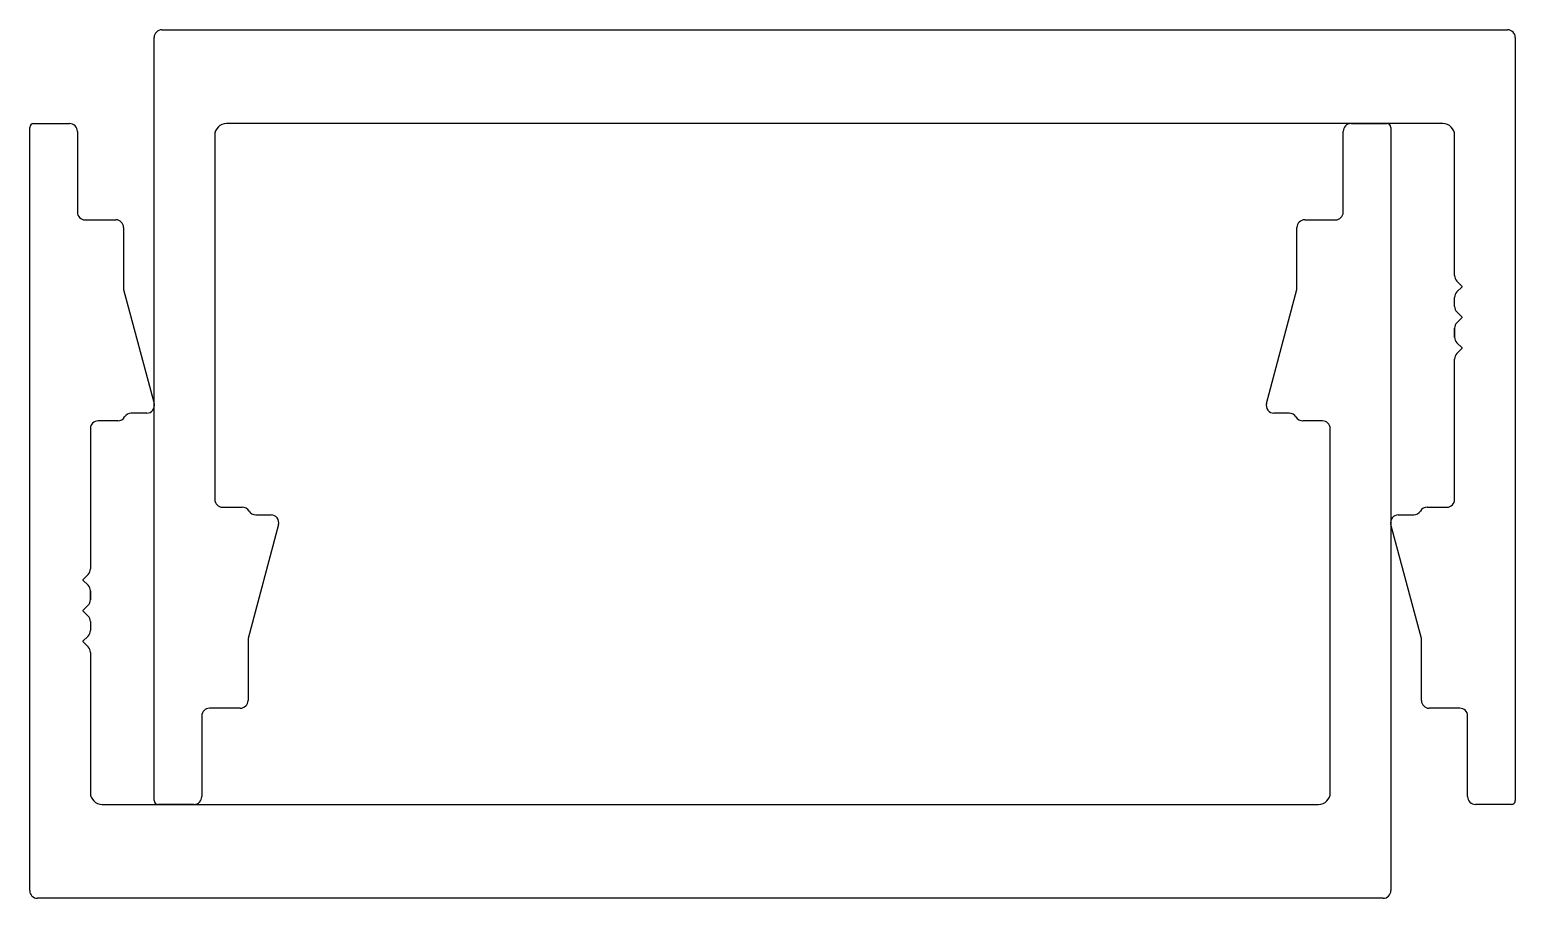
# Model space of a CAD drawing. Extents: x -23.2 to 25, y 0.5 to 28.7.
import ezdxf

# ---------------------------------------------------------------- set-up
doc = ezdxf.new("R2010")
doc.units = 0
doc.layers.get('0').update_dxf_attribs({"linetype": 'CONTINUOUS'})

msp = doc.modelspace()

# ---------------------------------------------------------------- linework, layer by layer
at = {"color": 7, "linetype": 'CONTINUOUS'}
for p, q in [((-19.195, 3.715), (-19.195, 28.485)), ((-18.942, 28.738), (24.748, 28.738)), ((25.001, 28.485), (25.001, 3.715)), ((-23.235, 0.797), (-23.235, 25.567)), ((-23.112, 25.69), (-21.941, 25.69)), ((22.652, 25.69), (-16.847, 25.69)), ((19.667, 25.69), (20.838, 25.69)), ((20.961, 25.567), (20.961, 0.797)), ((-21.687, 25.436), (-21.687, 22.817)), ((-17.227, 25.31), (-17.227, 13.494)), ((19.413, 22.817), (19.413, 25.436)), ((23.032, 20.756), (23.032, 25.31)), ((-21.437, 22.567), (-20.437, 22.567)), ((-20.187, 22.317), (-20.187, 20.307)), ((17.913, 20.307), (17.913, 22.317)), ((18.163, 22.567), (19.163, 22.567)), ((-20.187, 20.307), (-19.195, 16.607)), ((16.922, 16.607), (17.913, 20.307)), ((23.277, 20.408), (23.105, 20.579)), ((23.105, 20.226), (23.277, 20.397)), ((23.032, 19.756), (23.032, 20.049)), ((23.277, 19.408), (23.105, 19.579)), ((23.105, 19.226), (23.277, 19.397)), ((23.032, 18.756), (23.032, 19.049)), ((23.032, 19.049), (23.032, 18.756)), ((23.032, 18.756), (23.032, 19.049)), ((23.032, 19.049), (23.032, 18.756)), ((23.032, 18.756), (23.032, 19.049)), ((23.277, 18.408), (23.105, 18.579)), ((23.105, 18.226), (23.277, 18.397)), ((23.032, 13.494), (23.032, 18.049)), ((-20.372, 16.042), (-21.012, 16.042)), ((-19.437, 16.292), (-19.937, 16.292)), ((17.663, 16.292), (17.163, 16.292)), ((18.739, 16.042), (18.099, 16.042)), ((-21.266, 15.788), (-21.266, 11.234)), ((18.993, 3.972), (18.993, 15.788)), ((-16.973, 13.24), (-16.333, 13.24)), ((22.138, 13.24), (22.778, 13.24)), ((-15.156, 12.676), (-16.147, 8.976)), ((-15.897, 12.99), (-15.397, 12.99)), ((21.953, 8.976), (20.961, 12.676)), ((21.203, 12.99), (21.703, 12.99)), ((-21.34, 11.057), (-21.511, 10.886)), ((-21.511, 10.875), (-21.34, 10.704)), ((-21.266, 10.527), (-21.266, 10.234)), ((-21.266, 10.234), (-21.266, 10.527)), ((-21.266, 10.527), (-21.266, 10.234)), ((-21.266, 10.234), (-21.266, 10.527)), ((-21.266, 10.527), (-21.266, 10.234)), ((-21.34, 10.057), (-21.511, 9.886)), ((-21.511, 9.875), (-21.34, 9.704)), ((-21.266, 9.527), (-21.266, 9.234)), ((-21.34, 9.057), (-21.511, 8.886)), ((-21.511, 8.875), (-21.34, 8.704)), ((-16.147, 8.976), (-16.147, 6.965)), ((21.953, 6.965), (21.953, 8.976)), ((-21.266, 8.527), (-21.266, 3.972)), ((-17.647, 6.465), (-17.647, 3.846)), ((-16.397, 6.715), (-17.397, 6.715)), ((23.203, 6.715), (22.203, 6.715)), ((23.453, 3.846), (23.453, 6.465)), ((-20.886, 3.592), (18.613, 3.592)), ((-17.901, 3.592), (-19.072, 3.592)), ((24.878, 3.592), (23.707, 3.592)), ((20.708, 0.544), (-22.982, 0.544))]:
    msp.add_line(p, q, dxfattribs=at)
for centre, radius, start, end in [((-18.942, 28.485), 0.253, 90, 180), ((24.748, 28.485), 0.253, 0, 90), ((-23.112, 25.567), 0.123, 90, 180), ((-21.941, 25.436), 0.254, 360, 90), ((-16.847, 25.31), 0.38, 90, 180), ((19.667, 25.436), 0.254, 90, 180), ((20.838, 25.567), 0.123, 360, 90), ((22.652, 25.31), 0.38, 0, 90), ((-21.437, 22.817), 0.25, 180, 270), ((19.163, 22.817), 0.25, 270, 0), ((-20.437, 22.317), 0.25, 0, 90), ((18.163, 22.317), 0.25, 90, 180), ((23.282, 20.756), 0.25, 180, 225), ((23.271, 20.402), 0.008, 315, 45), ((23.282, 20.049), 0.25, 135, 180), ((23.282, 19.756), 0.25, 180, 225), ((23.271, 19.402), 0.008, 315, 45), ((23.282, 19.049), 0.25, 135, 180), ((23.282, 18.756), 0.25, 180, 225), ((23.271, 18.403), 0.008, 315, 45), ((23.282, 18.049), 0.25, 135, 180), ((-19.437, 16.542), 0.25, 270, 15), ((17.163, 16.542), 0.25, 165, 270), ((-21.012, 15.788), 0.254, 90, 180), ((-20.372, 16.296), 0.254, 270, 329.7371), ((-19.937, 16.042), 0.25, 90, 149.7371), ((17.663, 16.042), 0.25, 30.2629, 90), ((18.099, 16.296), 0.254, 210.2629, 270), ((18.739, 15.788), 0.254, 360, 90), ((-16.973, 13.494), 0.254, 180, 270), ((-16.333, 12.986), 0.254, 30.2629, 90), ((-15.897, 13.24), 0.25, 210.2629, 270), ((21.703, 13.24), 0.25, 270, 329.7371), ((22.138, 12.986), 0.254, 90, 149.7371), ((22.778, 13.494), 0.254, 270, 360), ((-15.397, 12.74), 0.25, 345, 90), ((21.203, 12.74), 0.25, 90, 195), ((-21.516, 11.234), 0.25, 315, 360), ((-21.505, 10.88), 0.008, 135, 225), ((-21.516, 10.527), 0.25, 0, 45), ((-21.516, 10.234), 0.25, 315, 360), ((-21.505, 9.88), 0.008, 135, 225), ((-21.516, 9.527), 0.25, 0, 45), ((-21.516, 9.234), 0.25, 315, 360), ((-21.505, 8.881), 0.008, 135, 225), ((-21.516, 8.527), 0.25, 0, 45), ((-16.397, 6.965), 0.25, 270, 360), ((22.203, 6.965), 0.25, 180, 270), ((-17.397, 6.465), 0.25, 90, 180), ((23.203, 6.465), 0.25, 360, 90), ((-20.886, 3.972), 0.38, 180, 270), ((18.613, 3.972), 0.38, 270, 360), ((-19.072, 3.715), 0.123, 180, 270), ((-17.901, 3.846), 0.254, 270, 0), ((23.707, 3.846), 0.254, 180, 270), ((24.878, 3.715), 0.123, 270, 0), ((-22.982, 0.797), 0.253, 180, 270), ((20.708, 0.797), 0.253, 270, 360)]:
    msp.add_arc(centre, radius, start, end, dxfattribs=at)

doc.saveas('drawing.dxf')
